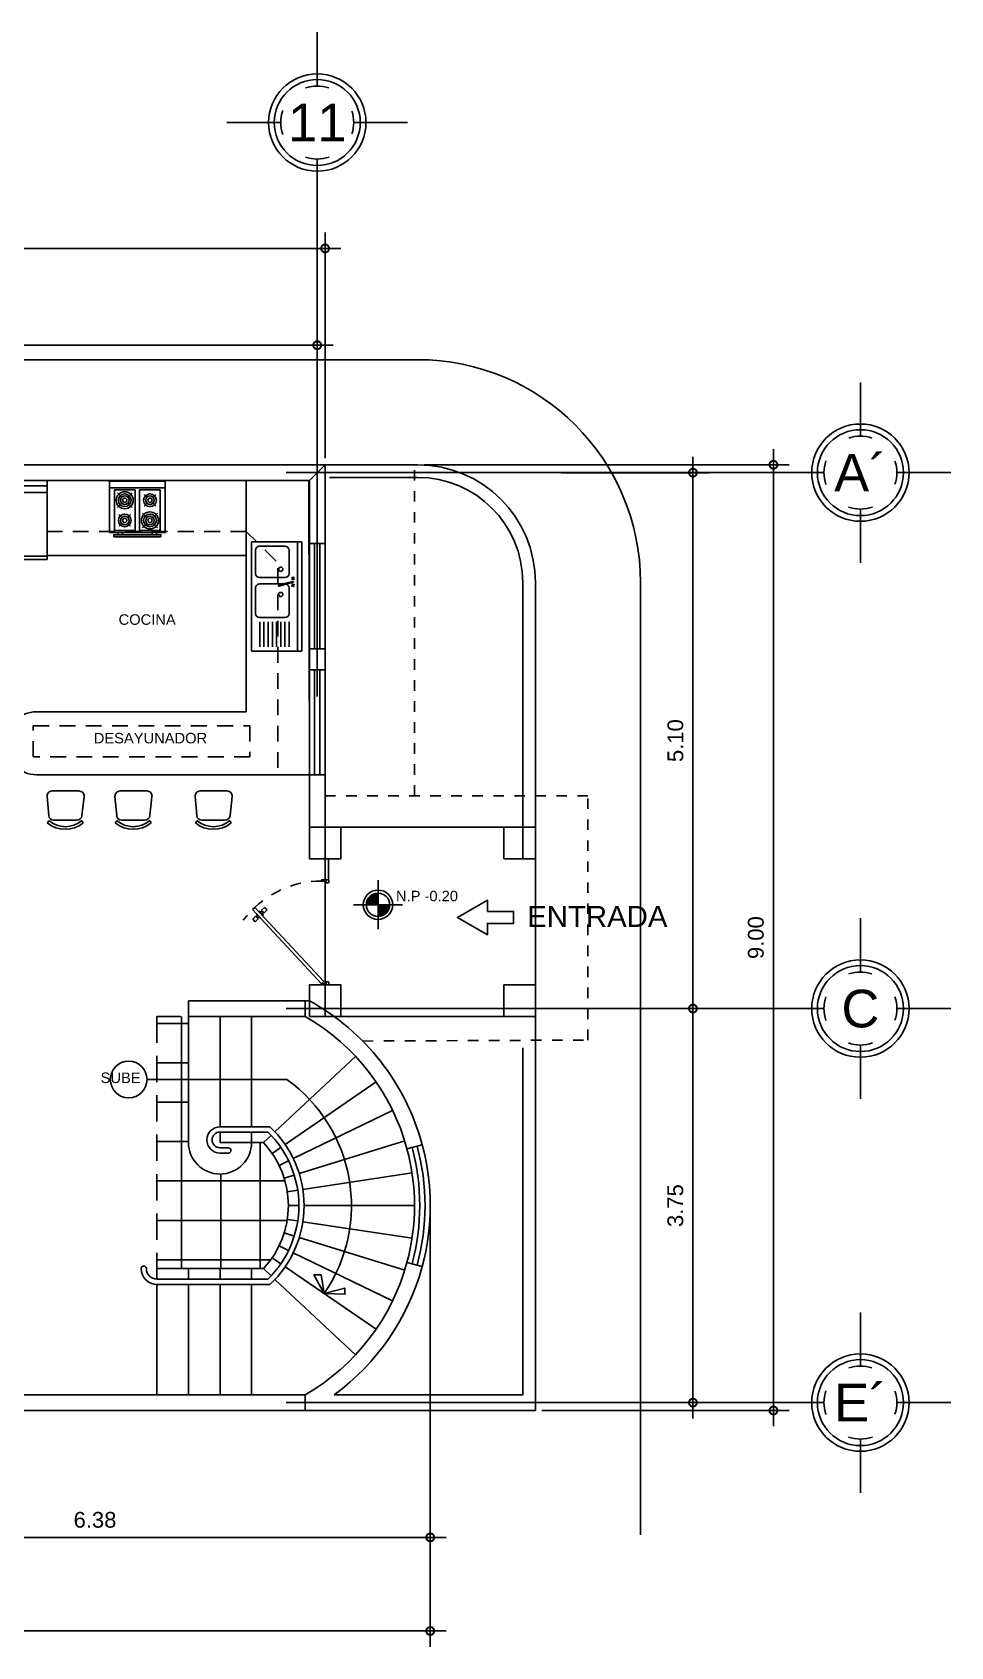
# Model space of a CAD drawing. Header units: inches. Extents: x -370 to 18, y -197 to 199.
# Drawn here: x -302.67 to -293.94, y 103.04 to 118.4 of the extents above; entities that cross this region are included whole.
import ezdxf
from ezdxf.enums import TextEntityAlignment as Align

# ---------------------------------------------------------------- set-up
doc = ezdxf.new("R2010")
doc.units = ezdxf.units.IN
doc.header["$MEASUREMENT"] = 0
doc.header["$PDMODE"] = 34
doc.header["$PDSIZE"] = 0.2
for name, pattern in [('CENTER2', [28.575, 19.05, -3.175, 3.175, -3.175]), ('DASHED', [0.75, 0.5, -0.25]), ('RAYITAS', [0.375, 0.25, -0.125])]:
    doc.linetypes.add(name, pattern=pattern)
for name, color, linetype in [('artefactos', 1, 'Continuous'), ('aux2', 194, 'Continuous'), ('MUEBLES', 7, 'Continuous')]:
    doc.layers.add(name, color=color, linetype=linetype)
doc.styles.get("Standard").update_dxf_attribs({"font": 'arial.ttf'})
doc.dimstyles.new('E100', dxfattribs={"dimtxt": 0.15, "dimasz": 0.15, "dimexe": 0.15, "dimexo": 0.0625, "dimgap": 0.09, "dimtad": 1, "dimzin": 0, "dimdsep": 46, "dimtxsty": 'Standard', "dimblk": 'DOTSMALL', "dimcen": 0.09, "dimdle": 0.15, "dimclrd": 1, "dimclre": 1, "dimclrt": 2, "dimazin": 0, "dimtfac": 1, "dimtofl": 0, "dimtmove": 1, "dimatfit": 1, "dimldrblk": 'OPEN90', "dimfxl": 1, "dimtolj": 1, "dimtzin": 0, "dimarcsym": 0})

# ---------------------------------------------------------------- blocks, each defined once
blk = doc.blocks.new('lp')
at = {"layer": 'artefactos', "color": 1}
for p, q in [((687.89, 606.665), (687.89, 605.365)), ((688.49, 606.665), (687.89, 606.665)), ((687.94, 606.665), (687.94, 605.365)), ((688.49, 605.365), (688.49, 606.665)), ((688.04, 606.215), (688.04, 605.915)), ((688.39, 606.265), (688.09, 606.265)), ((688.44, 605.915), (688.44, 606.215)), ((688.159, 605.892), (687.994, 605.844)), ((688.163, 605.876), (687.996, 605.835)), ((688.04, 605.465), (688.04, 605.74)), ((688.09, 605.79), (688.19, 605.79)), ((688.116, 605.865), (688.19, 605.865)), ((688.19, 605.865), (688.39, 605.865)), ((688.19, 605.79), (688.39, 605.79)), ((688.44, 605.74), (688.44, 605.465)), ((687.89, 605.365), (688.49, 605.365)), ((688.39, 605.415), (688.09, 605.415))]:
    blk.add_line(p, q, dxfattribs=at)
for centre, radius, start, end in [((688.09, 606.215), 0.05, 90, 180), ((688.39, 606.215), 0.05, 0, 90), ((688.09, 605.915), 0.05, 180, 250.9242), ((688.39, 605.915), 0.05, 270, 0), ((687.995, 605.84), 0.00485, 105, 285), ((688.09, 605.74), 0.05, 90, 180), ((688.161, 605.884), 0.00791, 282.4753, 107.5247), ((688.39, 605.74), 0.05, 0, 90), ((688.09, 605.465), 0.05, 180, 270), ((688.39, 605.465), 0.05, 270, 0)]:
    blk.add_arc(centre, radius, start, end, dxfattribs=at)
at = {"layer": 'aux2', "color": 1}
for p, q in [((688.04, 606.615), (688.04, 606.315)), ((688.04, 606.615), (688.04, 606.315)), ((688.04, 606.615), (688.04, 606.315)), ((688.04, 606.615), (688.04, 606.315)), ((688.09, 606.615), (688.09, 606.315)), ((688.14, 606.615), (688.14, 606.315)), ((688.19, 606.615), (688.19, 606.315)), ((688.24, 606.615), (688.24, 606.315)), ((688.29, 606.615), (688.29, 606.315)), ((688.34, 606.615), (688.34, 606.315)), ((688.39, 606.615), (688.39, 606.315)), ((687.988, 605.879), (687.98, 605.873)), ((687.988, 605.801), (687.98, 605.806)), ((687.991, 605.874), (687.983, 605.869)), ((687.991, 605.805), (687.983, 605.81)), ((687.984, 605.892), (687.989, 605.885)), ((687.984, 605.787), (687.989, 605.794)), ((687.988, 605.895), (687.993, 605.888)), ((687.988, 605.784), (687.993, 605.792)), ((687.997, 605.873), (688.002, 605.866)), ((687.997, 605.806), (688.002, 605.813)), ((688.007, 605.892), (687.999, 605.887)), ((688.007, 605.787), (687.999, 605.793)), ((688.001, 605.876), (688.006, 605.869)), ((688.001, 605.803), (688.006, 605.81)), ((688.01, 605.887), (688.002, 605.882)), ((688.01, 605.792), (688.002, 605.797))]:
    blk.add_line(p, q, dxfattribs=at)
for centre, radius in [((688.14, 605.99), 0.025), ((687.995, 605.88), 0.00381), ((687.995, 605.799), 0.00381), ((688.14, 605.69), 0.025)]:
    blk.add_circle(centre, radius, dxfattribs=at)
for centre, radius, start, end in [((687.982, 605.871), 0.00259, 125, 305), ((687.982, 605.808), 0.00259, 55, 235), ((687.986, 605.894), 0.00259, 35, 215), ((687.986, 605.786), 0.00259, 145, 325), ((687.984, 605.882), 0.0051, 312.2939, 27.7061), ((687.984, 605.797), 0.0051, 332.2939, 47.7061), ((687.993, 605.87), 0.0051, 42.2939, 117.7061), ((687.993, 605.809), 0.0051, 242.2939, 317.7061), ((687.997, 605.891), 0.0051, 222.2939, 297.7061), ((687.997, 605.788), 0.0051, 62.2939, 137.7061), ((688.006, 605.879), 0.0051, 132.2939, 207.7061), ((688.006, 605.801), 0.0051, 152.2939, 227.7061), ((688.004, 605.867), 0.00259, 215, 35), ((688.004, 605.812), 0.00259, 325, 145), ((688.008, 605.89), 0.00259, 305, 125), ((688.008, 605.79), 0.00259, 235, 55)]:
    blk.add_arc(centre, radius, start, end, dxfattribs=at)
blk = doc.blocks.new('silla_pl2')
at = {"layer": 'artefactos', "color": 2}
for p, q in [((-0.176, 0.054), (-0.156, 0.234)), ((-0.168, 0.304), (-0.155, 0.283)), ((0.111, 0.279), (-0.107, 0.279)), ((0.173, 0.304), (0.16, 0.283)), ((0.176, 0.053), (0.16, 0.234)), ((0.127, 0), (-0.127, 0))]:
    blk.add_line(p, q, dxfattribs=at)
for centre, radius, start, end in [((0.003, 0.098), 0.267, 50.3488, 129.5498), ((0.002, 0.097), 0.243, 49.7566, 130.2329), ((-0.107, 0.23), 0.0493, 90.0059, 174.5541), ((0.111, 0.23), 0.0493, 4.2606, 90.0059), ((-0.127, 0.049), 0.0493, 174.5541, 269.9224), ((0.127, 0.049), 0.0493, 269.9224, 4.2606)]:
    blk.add_arc(centre, radius, start, end, dxfattribs=at)
blk = doc.blocks.new('A$C78C0248E')
at = {"layer": 'artefactos', "color": 2}
for p, q in [((0.2442, 0.2627), (-0.3245, 0.2627)), ((-0.3245, 0.2627), (-0.3245, -0.1859)), ((0.2442, 0.2227), (-0.3245, 0.2227)), ((0.2442, 0.2627), (0.2442, -0.1859)), ((0.2442, -0.1659), (-0.3245, -0.1659)), ((0.2442, -0.1859), (-0.3245, -0.1859)), ((-0.1274, -0.1859), (-0.1274, -0.2059)), ((-0.0712, -0.1859), (-0.0712, -0.2059)), ((-0.0402, -0.1659), (-0.0402, -0.1859)), ((-0.0091, -0.1859), (-0.0091, -0.2059)), ((0.0471, -0.1859), (0.0471, -0.2059)), ((-0.0712, -0.2059), (-0.1274, -0.2059)), ((-0.0091, -0.2059), (0.0471, -0.2059))]:
    blk.add_line(p, q, dxfattribs=at)
blk = doc.blocks.new('*U41')
at = {"layer": 'artefactos', "color": 1}
for p, q in [((0.011, 0.034), (0.717, 0.69)), ((0.032, 0.013), (0.738, 0.668)), ((0.625, 0.689), (0.601, 0.665)), ((0.601, 0.665), (0.629, 0.637)), ((0.625, 0.689), (0.653, 0.661)), ((0.653, 0.661), (0.629, 0.637)), ((0.675, 0.653), (0.637, 0.615)), ((0.637, 0.615), (0.64, 0.612)), ((0.702, 0.626), (0.664, 0.588)), ((0.675, 0.653), (0.678, 0.65)), ((0.702, 0.626), (0.699, 0.629)), ((0.738, 0.668), (0.717, 0.69)), ((0.664, 0.588), (0.661, 0.591)), ((0.71, 0.604), (0.686, 0.58)), ((0.714, 0.552), (0.686, 0.58)), ((0.738, 0.576), (0.71, 0.604)), ((0.738, 0.576), (0.714, 0.552)), ((0, 0.031), (0, -0.031)), ((0.008, 0.034), (0.003, 0.034)), ((0.011, 0.034), (0.032, 0.013)), ((0.011, 0.031), (0.011, -0.011)), ((0.989, 0.031), (0.989, -0.011)), ((0.992, 0.034), (0.997, 0.034)), ((1, 0.031), (1, -0.031)), ((0.025, -0.034), (0.003, -0.034)), ((0.011, -0.011), (0.025, -0.011)), ((0.028, -0.014), (0.028, -0.031)), ((0.972, -0.014), (0.972, -0.031)), ((0.989, -0.011), (0.975, -0.011)), ((0.975, -0.034), (0.997, -0.034))]:
    blk.add_line(p, q, dxfattribs=at)
at = {"layer": 'artefactos', "color": 1, "linetype": 'RAYITAS', "ltscale": 0.15}
blk.add_arc((0.061, 0.034), 0.928, 0, 53.3291, dxfattribs=at)
at = {"layer": 'artefactos', "color": 1}
for centre, radius, start, end in [((0.624, 0.629), 0.0188, 310.968, 53.1574), ((0.661, 0.665), 0.0188, 216.8426, 319.032), ((0.714, 0.612), 0.0188, 130.968, 233.1574), ((0.678, 0.576), 0.0188, 36.8426, 139.032), ((0.003, 0.031), 0.003, 90, 180), ((0.008, 0.031), 0.003, 0, 90), ((0.992, 0.031), 0.003, 90, 180), ((0.997, 0.031), 0.003, 0, 90), ((0.003, -0.031), 0.003, 180, 270), ((0.025, -0.014), 0.003, 0, 90), ((0.025, -0.031), 0.003, 270, 0), ((0.975, -0.014), 0.003, 90, 180), ((0.975, -0.031), 0.003, 180, 270), ((0.997, -0.031), 0.003, 270, 0)]:
    blk.add_arc(centre, radius, start, end, dxfattribs=at)
blk = doc.blocks.new('EJE NORTE NUEVO')
at = {"color": 8}
for p, q in [((0, 3.252), (0, 3.764)), ((-0.347, 2.905), (-0.859, 2.905)), ((0.347, 2.905), (0.859, 2.905))]:
    blk.add_line(p, q, dxfattribs=at)
at = {"color": 2, "linetype": 'CENTER2'}
blk.add_line((0, 2.558), (0, -2.558), dxfattribs=at)
at = {"color": 8}
blk.add_circle((0, 2.905), 0.463, dxfattribs=at)
at = {"color": 4}
blk.add_circle((0, 2.905), 0.409, dxfattribs=at)
at = {"color": 8}
for start, end in [(71.4161, 108.5839), (160.6993, 199.2784), (341.7694, 18.2529), (251.0526, 288.9474)]:
    blk.add_arc((0, 2.905), 0.347, start, end, dxfattribs=at)
at = {"color": 4}
blk.add_attdef('A', text='', height=0.358, dxfattribs=at).set_placement((0, 2.905), align=Align.MIDDLE_CENTER)
blk = doc.blocks.new('_DotSmall')
at = {"color": 0, "linetype": 'ByBlock', "const_width": 0.5}
blk.add_lwpolyline([(-0.0625, 0, 1), (0.0625, 0, 1)], format="xyb", close=True, dxfattribs=at)
blk = doc.blocks.new('*D77')
at = {"color": 1, "lineweight": -2, "transparency": 16777216}
for p, q in [((-306.414, 114.347), (-306.414, 115.572)), ((-299.964, 114.347), (-299.964, 115.572)), ((-306.564, 115.422), (-299.814, 115.422))]:
    blk.add_line(p, q, dxfattribs=at)
at = {"layer": 'DEFPOINTS', "color": 0, "transparency": 16777216}
for p in [(-299.964, 115.422), (-306.414, 114.284), (-299.964, 114.284)]:
    blk.add_point(p, dxfattribs=at)
at = {"color": 1, "lineweight": -2, "transparency": 16777216, "xscale": 0.15, "yscale": 0.15, "zscale": 0.15, "rotation": 180}
blk.add_blockref('_DotSmall', (-306.414, 115.422), dxfattribs=at)
at = {"color": 1, "lineweight": -2, "transparency": 16777216, "xscale": 0.15, "yscale": 0.15, "zscale": 0.15}
blk.add_blockref('_DotSmall', (-299.964, 115.422), dxfattribs=at)
at = {"color": 2, "transparency": 16777216, "insert": (-303.189, 115.589), "char_height": 0.15, "attachment_point": 5}
blk.add_mtext('\\A1;6.45', dxfattribs=at)
blk = doc.blocks.new('_Open90')
at = {"color": 0, "linetype": 'ByBlock', "lineweight": -2}
for p, q in [((0, 0), (-1, 0)), ((-0.5, 0.5), (0, 0)), ((0, 0), (-0.5, -0.5))]:
    blk.add_line(p, q, dxfattribs=at)
blk = doc.blocks.new('*D78')
at = {"color": 1, "lineweight": -2, "transparency": 16777216}
for p, q in [((-316.889, 114.347), (-316.889, 116.493)), ((-299.889, 114.347), (-299.889, 116.493)), ((-317.039, 116.343), (-299.739, 116.343))]:
    blk.add_line(p, q, dxfattribs=at)
at = {"layer": 'DEFPOINTS', "color": 0, "transparency": 16777216}
for p in [(-299.889, 116.343), (-316.889, 114.284), (-299.889, 114.284)]:
    blk.add_point(p, dxfattribs=at)
at = {"color": 1, "lineweight": -2, "transparency": 16777216, "xscale": 0.15, "yscale": 0.15, "zscale": 0.15, "rotation": 180}
blk.add_blockref('_DotSmall', (-316.889, 116.343), dxfattribs=at)
at = {"color": 1, "lineweight": -2, "transparency": 16777216, "xscale": 0.15, "yscale": 0.15, "zscale": 0.15}
blk.add_blockref('_DotSmall', (-299.889, 116.343), dxfattribs=at)
at = {"color": 2, "transparency": 16777216, "insert": (-308.389, 116.51), "char_height": 0.15, "attachment_point": 5}
blk.add_mtext('\\A1;17.00', dxfattribs=at)
blk = doc.blocks.new('*D85')
at = {"color": 1, "lineweight": -2, "transparency": 16777216}
for p, q in [((-298.889, 107.172), (-298.889, 103.036)), ((-316.889, 105.222), (-316.889, 103.036)), ((-317.039, 103.186), (-298.739, 103.186))]:
    blk.add_line(p, q, dxfattribs=at)
at = {"layer": 'DEFPOINTS', "color": 0, "transparency": 16777216}
for p in [(-298.889, 107.234), (-316.889, 105.284), (-298.889, 103.186)]:
    blk.add_point(p, dxfattribs=at)
at = {"color": 1, "lineweight": -2, "transparency": 16777216, "xscale": 0.15, "yscale": 0.15, "zscale": 0.15, "rotation": 180}
blk.add_blockref('_DotSmall', (-316.889, 103.186), dxfattribs=at)
at = {"color": 1, "lineweight": -2, "transparency": 16777216, "xscale": 0.15, "yscale": 0.15, "zscale": 0.15}
blk.add_blockref('_DotSmall', (-298.889, 103.186), dxfattribs=at)
at = {"color": 2, "transparency": 16777216, "insert": (-307.889, 103.353), "char_height": 0.15, "attachment_point": 5}
blk.add_mtext('\\A1;18.00', dxfattribs=at)
blk = doc.blocks.new('*D86')
at = {"color": 1, "lineweight": -2, "transparency": 16777216}
for p, q in [((-305.267, 105.222), (-305.267, 103.927)), ((-298.889, 105.222), (-298.889, 103.927)), ((-305.417, 104.077), (-298.739, 104.077))]:
    blk.add_line(p, q, dxfattribs=at)
at = {"layer": 'DEFPOINTS', "color": 0, "transparency": 16777216}
for p in [(-305.267, 105.284), (-298.889, 105.284), (-298.889, 104.077)]:
    blk.add_point(p, dxfattribs=at)
at = {"color": 1, "lineweight": -2, "transparency": 16777216, "xscale": 0.15, "yscale": 0.15, "zscale": 0.15, "rotation": 180}
blk.add_blockref('_DotSmall', (-305.267, 104.077), dxfattribs=at)
at = {"color": 1, "lineweight": -2, "transparency": 16777216, "xscale": 0.15, "yscale": 0.15, "zscale": 0.15}
blk.add_blockref('_DotSmall', (-298.889, 104.077), dxfattribs=at)
at = {"color": 2, "transparency": 16777216, "insert": (-302.078, 104.243), "char_height": 0.15, "attachment_point": 5}
blk.add_mtext('\\A1;6.38', dxfattribs=at)
blk = doc.blocks.new('*D92')
at = {"color": 1, "lineweight": -2, "transparency": 16777216}
for p, q in [((-296.39, 114.359), (-296.39, 108.959)), ((-297.639, 114.209), (-296.24, 114.209)), ((-297.639, 109.109), (-296.24, 109.109))]:
    blk.add_line(p, q, dxfattribs=at)
at = {"layer": 'DEFPOINTS', "color": 0, "transparency": 16777216}
for p in [(-297.702, 114.209), (-297.702, 109.109), (-296.39, 109.109)]:
    blk.add_point(p, dxfattribs=at)
at = {"color": 1, "lineweight": -2, "transparency": 16777216, "xscale": 0.15, "yscale": 0.15, "zscale": 0.15}
for p, rotation in [((-296.39, 114.209), 90), ((-296.39, 109.109), 270)]:
    blk.add_blockref('_DotSmall', p, dxfattribs=dict(at, rotation=rotation))
at = {"color": 2, "transparency": 16777216, "insert": (-296.556, 111.659), "char_height": 0.15, "attachment_point": 5, "rotation": 90}
blk.add_mtext('\\A1;5.10', dxfattribs=at)
blk = doc.blocks.new('*D93')
at = {"color": 1, "lineweight": -2, "transparency": 16777216}
for p, q in [((-296.39, 109.259), (-296.39, 105.209)), ((-297.639, 109.109), (-296.24, 109.109)), ((-296.826, 105.359), (-296.24, 105.359))]:
    blk.add_line(p, q, dxfattribs=at)
at = {"layer": 'DEFPOINTS', "color": 0, "transparency": 16777216}
for p in [(-297.702, 109.109), (-296.889, 105.359), (-296.39, 105.359)]:
    blk.add_point(p, dxfattribs=at)
at = {"color": 1, "lineweight": -2, "transparency": 16777216, "xscale": 0.15, "yscale": 0.15, "zscale": 0.15}
for p, rotation in [((-296.39, 109.109), 90), ((-296.39, 105.359), 270)]:
    blk.add_blockref('_DotSmall', p, dxfattribs=dict(at, rotation=rotation))
at = {"color": 2, "transparency": 16777216, "insert": (-296.557, 107.234), "char_height": 0.15, "attachment_point": 5, "rotation": 90}
blk.add_mtext('\\A1;3.75', dxfattribs=at)
blk = doc.blocks.new('*D94')
at = {"color": 1, "lineweight": -2, "transparency": 16777216}
for p, q in [((-295.624, 105.134), (-295.624, 114.434)), ((-298.946, 114.284), (-295.474, 114.284)), ((-297.826, 105.284), (-295.474, 105.284))]:
    blk.add_line(p, q, dxfattribs=at)
at = {"layer": 'DEFPOINTS', "color": 0, "transparency": 16777216}
for p in [(-299.009, 114.284), (-295.624, 114.284), (-297.889, 105.284)]:
    blk.add_point(p, dxfattribs=at)
at = {"color": 1, "lineweight": -2, "transparency": 16777216, "xscale": 0.15, "yscale": 0.15, "zscale": 0.15}
for p, rotation in [((-295.624, 114.284), 90), ((-295.624, 105.284), 270)]:
    blk.add_blockref('_DotSmall', p, dxfattribs=dict(at, rotation=rotation))
at = {"color": 2, "transparency": 16777216, "insert": (-295.791, 109.784), "char_height": 0.15, "attachment_point": 5, "rotation": 90}
blk.add_mtext('\\A1;9.00', dxfattribs=at)
blk = doc.blocks.new('A$C01451027')
h = blk.add_hatch(color=256)
h.dxf.hatch_style = 1
h.paths.add_polyline_path([(-0.111, 0), (0, 0), (0, 0.111, 0.414214)])
h = blk.add_hatch(color=256)
h.dxf.hatch_style = 1
h.paths.add_polyline_path([(0, 0), (0, -0.111, 0.414214), (0.111, 0)])
at = {"color": 2}
for p, q in [((0, -0.233), (0, 0.233)), ((-0.233, 0), (0.233, 0))]:
    blk.add_line(p, q, dxfattribs=at)
blk.add_circle((0, 0), 0.14, dxfattribs=at)
at = {"color": 3}
blk.add_circle((0, 0), 0.111, dxfattribs=at)
blk = doc.blocks.new('cocina_pl2')
at = {"layer": 'artefactos', "color": 1}
for p, q in [((0, -0.061), (0.53, -0.061)), ((0.116, -0.151), (0.075, -0.11)), ((0.174, -0.151), (0.215, -0.11)), ((0.356, -0.151), (0.329, -0.124)), ((0.414, -0.151), (0.441, -0.124)), ((0.075, -0.25), (0.116, -0.209)), ((0.215, -0.25), (0.174, -0.209)), ((0.356, -0.343), (0.315, -0.302)), ((0.329, -0.236), (0.356, -0.209)), ((0.441, -0.236), (0.414, -0.209)), ((0.414, -0.343), (0.455, -0.302)), ((0.116, -0.343), (0.089, -0.316)), ((0.089, -0.428), (0.116, -0.401)), ((0.174, -0.343), (0.201, -0.316)), ((0.201, -0.428), (0.174, -0.401)), ((0.315, -0.442), (0.356, -0.401)), ((0.455, -0.442), (0.414, -0.401)), ((0.082, -0.488), (0.082, -0.508)), ((0.123, -0.508), (0.123, -0.488)), ((0.407, -0.508), (0.407, -0.488)), ((0.448, -0.488), (0.448, -0.508))]:
    blk.add_line(p, q, dxfattribs=at)
for points in [[(0, -0.488), (0, 0), (0.53, 0), (0.53, -0.488)], [(0.047, -0.082), (0.244, -0.082), (0.244, -0.467), (0.047, -0.467)], [(0.483, -0.082), (0.285, -0.082), (0.285, -0.467), (0.483, -0.467)], [(0.041, -0.528), (0.041, -0.508), (0.489, -0.508), (0.489, -0.528)]]:
    blk.add_lwpolyline(points, close=True, dxfattribs=at)
for centre, radius in [((0.145, -0.18), 0.0813), ((0.385, -0.18), 0.061), ((0.385, -0.372), 0.0813), ((0.145, -0.372), 0.061)]:
    blk.add_circle(centre, radius, dxfattribs=at)
at = {"layer": 'aux2', "color": 1, "linetype": 'Continuous'}
for centre, radius in [((0.145, -0.18), 0.061), ((0.145, -0.18), 0.0406), ((0.385, -0.18), 0.0406), ((0.145, -0.18), 0.0203), ((0.385, -0.18), 0.0203), ((0.145, -0.372), 0.0406), ((0.145, -0.372), 0.0203), ((0.385, -0.372), 0.061), ((0.385, -0.372), 0.0406), ((0.385, -0.372), 0.0203)]:
    blk.add_circle(centre, radius, dxfattribs=at)

msp = doc.modelspace()

# ---------------------------------------------------------------- hatches: boundary and pattern name
at = {"transparency": 33554610}
h = msp.add_hatch(dxfattribs=at)
h.set_pattern_fill('NET', color=8, scale=3)
h.set_pattern_definition([(0, (-13.25687, 55.71794), (0, 0.375), []), (90, (-13.25687, 55.71794), (-0.375, 2e-17), [])])
h.paths.add_polyline_path([(-301.48881, 106.63411), (-300.47571, 106.63411, 0.39483543), (-300.47571, 107.83411), (-300.58881, 107.83411, -1), (-301.18881, 107.83411), (-301.18881, 109.03411), (-301.48881, 109.03411)])

# ---------------------------------------------------------------- linework, layer by layer
at = {"color": 8}
for p, q in [((-299.00881, 115.28411), (-318.76555, 115.28411)), ((-296.88881, 113.16411), (-296.88881, 104.10157)), ((-301.48881, 105.43411), (-301.48881, 106.48411))]:
    msp.add_line(p, q, dxfattribs=at)
at = {"color": 4}
for p, q in [((-299.88881, 114.28411), (-303.46662, 114.28411)), ((-299.88881, 114.28411), (-299.88881, 113.53411)), ((-300.03881, 114.13411), (-303.46662, 114.13411)), ((-300.03881, 114.13411), (-300.03881, 113.53411)), ((-300.03881, 113.53411), (-299.88881, 113.53411)), ((-300.03881, 112.53411), (-300.03881, 112.33411)), ((-300.03881, 112.53411), (-299.88881, 112.53411)), ((-299.88881, 112.53411), (-299.88881, 112.33411)), ((-300.03881, 112.33411), (-299.88881, 112.33411)), ((-300.03881, 111.33411), (-300.03881, 110.83411)), ((-300.03881, 111.33411), (-299.88881, 111.33411)), ((-299.88881, 111.33411), (-299.88881, 110.83411)), ((-301.18881, 109.18411), (-300.03881, 109.18411)), ((-301.18881, 109.18411), (-301.18881, 109.03411)), ((-300.07824, 109.03411), (-301.18881, 109.03411)), ((-298.96545, 107.81348), (-299.11029, 107.77448)), ((-298.96545, 106.65475), (-299.11029, 106.69375)), ((-305.19162, 105.43411), (-300.07824, 105.43411)), ((-299.80362, 105.43411), (-298.00881, 105.43411)), ((-316.88881, 105.28411), (-297.88881, 105.28411))]:
    msp.add_line(p, q, dxfattribs=at)
for p, q in [((-300.03881, 114.13411), (-299.88881, 114.28411)), ((-300.07824, 109.03411), (-300.07824, 109.18411)), ((-300.07824, 105.43411), (-300.07824, 105.28411))]:
    msp.add_line(p, q)
at = {"color": 2}
for p, q in [((-299.88881, 114.28411), (-299.00881, 114.28411)), ((-299.84575, 114.16411), (-299.00881, 114.16411)), ((-300.63881, 111.93411), (-300.63881, 114.13411)), ((-299.98881, 112.53411), (-299.98881, 113.53411)), ((-299.93881, 112.53411), (-299.93881, 113.53411)), ((-298.00881, 113.16411), (-298.00881, 110.53411)), ((-297.88881, 113.16411), (-297.88881, 110.23411)), ((-299.98881, 111.33411), (-299.98881, 112.33411)), ((-299.93881, 111.33411), (-299.93881, 112.33411)), ((-301.18881, 107.83411), (-301.18881, 109.03411)), ((-300.88881, 107.98411), (-300.88881, 109.03411)), ((-300.58881, 107.98411), (-300.58881, 109.03411)), ((-297.88881, 109.03411), (-297.88881, 105.28411)), ((-300.36617, 107.93659), (-299.5994, 108.65392)), ((-298.00881, 108.73411), (-298.00881, 105.43411)), ((-300.26938, 107.81613), (-299.40377, 108.41046)), ((-300.19174, 107.68253), (-299.24684, 108.14043)), ((-300.88881, 107.83411), (-300.88881, 107.93411)), ((-300.58881, 107.83411), (-300.58881, 107.93411)), ((-300.47571, 107.83411), (-300.40268, 107.90243)), ((-300.47571, 107.83411), (-300.88881, 107.83411)), ((-300.39304, 107.73123), (-300.3106, 107.78783)), ((-300.13499, 107.53881), (-299.13215, 107.84994)), ((-300.32672, 107.61712), (-300.23673, 107.66073)), ((-300.10042, 107.3882), (-299.06228, 107.54555)), ((-300.27825, 107.49436), (-300.18274, 107.52399)), ((-300.24873, 107.36572), (-300.14986, 107.38071)), ((-300.24873, 107.1025), (-300.14986, 107.08752)), ((-300.23881, 107.23411), (-300.13881, 107.23411)), ((-300.08881, 107.23411), (-299.03881, 107.23411)), ((-300.27825, 106.97387), (-300.18274, 106.94424)), ((-300.10042, 107.08003), (-299.06228, 106.92268)), ((-300.32672, 106.85111), (-300.23673, 106.8075)), ((-300.19174, 106.78569), (-299.24684, 106.32779)), ((-300.13499, 106.92942), (-299.13215, 106.61828)), ((-300.47571, 106.63411), (-301.48881, 106.63411)), ((-301.48881, 106.63411), (-301.48881, 106.53411)), ((-301.18881, 106.63411), (-301.18881, 106.53411)), ((-300.88881, 106.63411), (-300.88881, 106.53411)), ((-300.58881, 106.63411), (-300.58881, 106.53411)), ((-300.47571, 106.63411), (-300.40268, 106.5658)), ((-300.39304, 106.737), (-300.3106, 106.6804)), ((-300.26938, 106.65209), (-299.40377, 106.05777)), ((-301.48881, 106.48411), (-301.48881, 105.43411)), ((-301.18881, 106.48411), (-301.18881, 105.43411)), ((-300.88881, 106.48411), (-300.88881, 105.43411)), ((-300.58881, 106.48411), (-300.58881, 105.43411)), ((-300.36617, 106.53164), (-299.5994, 105.81431))]:
    msp.add_line(p, q, dxfattribs=at)
at = {"color": 8, "linetype": 'RAYITAS', "ltscale": 0.3}
msp.add_line((-299.03881, 111.13411), (-299.03881, 114.27767), dxfattribs=at)
at = {"color": 8, "linetype": 'DASHED', "ltscale": 0.3}
for p, q in [((-300.63881, 113.65055), (-302.5323, 113.65055)), ((-300.63881, 113.65055), (-300.33881, 113.35055)), ((-300.33881, 111.40055), (-300.33881, 113.35055))]:
    msp.add_line(p, q, dxfattribs=at)
at = {"color": 1}
for p, q in [((-300.03881, 112.53411), (-300.03881, 113.53411)), ((-299.88881, 112.53411), (-299.88881, 113.53411)), ((-300.03881, 111.33411), (-300.03881, 112.33411)), ((-299.88881, 111.33411), (-299.88881, 112.33411))]:
    msp.add_line(p, q, dxfattribs=at)
at = {"color": 8, "linetype": 'DASHED', "ltscale": 0.5}
for p in [(-301.48881, 106.53411), (-300.88881, 109.03411)]:
    msp.add_line(p, (-301.48881, 109.03411), dxfattribs=at)
at = {"color": 3}
for p, q in [((-300.41364, 107.98411), (-300.88881, 107.98411)), ((-300.4337, 107.93411), (-300.88881, 107.93411)), ((-300.80956, 107.78411), (-300.88881, 107.78411)), ((-300.80956, 107.73411), (-300.88881, 107.73411)), ((-301.58881, 106.63411), (-301.58881, 106.63411)), ((-300.4337, 106.53411), (-301.48881, 106.53411)), ((-300.41364, 106.48411), (-301.48881, 106.48411))]:
    msp.add_line(p, q, dxfattribs=at)
at = {"color": 2}
msp.add_lwpolyline([(-300.03881, 111.33411), (-302.63229, 111.33411, -1), (-302.63229, 111.93411), (-300.63881, 111.93411), (-300.63881, 113.42076), (-302.5323, 113.42076), (-302.5323, 114.13411), (-300.0425, 114.13411), (-300.03881, 111.33411)], format="xyb", dxfattribs=at)
at = {"color": 8, "linetype": 'RAYITAS', "ltscale": 0.3}
msp.add_lwpolyline([(-299.53065, 108.80014), (-299.53065, 108.80014), (-297.38881, 108.80911), (-297.38881, 111.13411), (-299.88881, 111.13411), (-299.88881, 111.13411)], dxfattribs=at)
at = {"color": 1}
msp.add_lwpolyline([(-297.88881, 110.83411), (-299.88881, 110.83411), (-299.88881, 109.03411), (-297.88881, 109.03411)], close=True, dxfattribs=at)
at = {"color": 2}
msp.add_lwpolyline([(-299.88881, 110.53411), (-299.85806, 110.53411), (-299.85806, 110.33411), (-299.88881, 110.33411)], close=True, dxfattribs=at)
at = {"color": 8}
for points in [[(-301.58315, 108.43411), (-300.25379, 108.43411)], [(-299.89841, 106.39738), (-299.99494, 106.574), (-299.92668, 106.574), (-299.89841, 106.39738), (-299.70074, 106.44709), (-299.70074, 106.39068), (-299.89841, 106.39738)]]:
    msp.add_lwpolyline(points, dxfattribs=at)
at = {"color": 1}
msp.add_circle((-301.75783, 108.43411), 0.17468, dxfattribs=at)
at = {"color": 8}
for centre, radius, start, end in [((-299.00881, 113.16411), 2.12, 0, 90), ((-301.11707, 107.23411), 1.47826, 325.52662, 54.268708)]:
    msp.add_arc(centre, radius, start, end, dxfattribs=at)
at = {"color": 2}
for centre, radius, start, end in [((-299.00881, 113.16411), 1.12, 0, 90), ((-299.00881, 113.16411), 1, 0, 90), ((-300.88881, 107.83411), 0.3, 180, 0), ((-301.11707, 107.23411), 0.87826, 316.908275, 43.091725), ((-301.11707, 107.23411), 2.12826, 344.929507, 15.070493), ((-301.11707, 107.23411), 2.17826, 344.929507, 15.070493)]:
    msp.add_arc(centre, radius, start, end, dxfattribs=at)
at = {"color": 4}
for radius, start, end in [(2.22826, 15.070493, 61.059412), (2.07826, 15.070493, 60.009556), (2.07826, 299.990444, 344.929507), (2.22826, 306.117987, 344.929507)]:
    msp.add_arc((-301.11707, 107.23411), radius, start, end, dxfattribs=at)
at = {"color": 3}
for centre, radius, start, end in [((-300.88881, 107.85911), 0.125, 90, 270), ((-300.88881, 107.85911), 0.075, 90, 270), ((-301.11707, 107.23411), 0.97826, 314.311253, 45.688747), ((-301.11707, 107.23411), 1.02826, 313.16498, 46.83502), ((-300.80956, 107.75911), 0.025, 270, 90), ((-301.61381, 106.63411), 0.025, 0, 180), ((-301.48881, 106.63411), 0.15, 180, 270), ((-301.48881, 106.63411), 0.1, 180, 270)]:
    msp.add_arc(centre, radius, start, end, dxfattribs=at)
at = {"color": 1}
for radius in [2.07826, 2.22826]:
    msp.add_arc((-301.11707, 107.23411), radius, 344.929507, 15.070493, dxfattribs=at)
at = {"layer": 'MUEBLES', "color": 2}
for p, q in [((-300.63881, 111.93411), (-302.63229, 111.93411)), ((-300.03881, 111.33411), (-302.63229, 111.33411))]:
    msp.add_line(p, q, dxfattribs=at)
at = {"layer": 'MUEBLES', "color": 8, "linetype": 'DASHED', "ltscale": 0.3}
msp.add_lwpolyline([(-300.60385, 111.8011), (-300.60385, 111.50388), (-302.66503, 111.50388), (-302.66503, 111.8011)], close=True, dxfattribs=at)
at = {"layer": 'MUEBLES', "color": 5}
for points in [[(-300.03881, 110.53411), (-299.73881, 110.53411), (-299.73881, 110.83411), (-300.03881, 110.83411)], [(-298.18881, 110.53411), (-297.88881, 110.53411), (-297.88881, 110.83411), (-298.18881, 110.83411)], [(-300.03881, 109.03411), (-299.73881, 109.03411), (-299.73881, 109.33411), (-300.03881, 109.33411)], [(-298.18881, 109.03411), (-297.88881, 109.03411), (-297.88881, 109.33411), (-298.18881, 109.33411)]]:
    msp.add_lwpolyline(points, close=True, dxfattribs=at)
at = {"layer": 'MUEBLES', "color": 2}
msp.add_lwpolyline([(-298.34506, 110.03345), (-298.09679, 110.03345), (-298.09679, 109.91876), (-298.34506, 109.91876), (-298.34506, 109.81147), (-298.63022, 109.97611), (-298.34506, 110.14074), (-298.34506, 110.03345)], dxfattribs=at)
msp.add_arc((-302.63229, 111.63411), 0.3, 90, 270, dxfattribs=at)

# ---------------------------------------------------------------- block references
msp.add_blockref('EJE NORTE NUEVO', (-299.96381, 114.63592)).add_auto_attribs({'A': '11'})
ref = msp.add_blockref('EJE NORTE NUEVO', (-297.70193, 114.20911), dxfattribs=dict(xscale=-1, rotation=270))
ref.add_attrib('A', 'A´', dxfattribs={"color": 4, "height": 0.35811}).set_placement((-294.79679, 114.20911), align=Align.MIDDLE_CENTER)
msp.add_blockref('A$C01451027', (-299.38594, 110.09694))
ref = msp.add_blockref('EJE NORTE NUEVO', (-297.70193, 109.10911), dxfattribs=dict(xscale=-1, rotation=270))
ref.add_attrib('A', 'C', dxfattribs={"color": 4, "height": 0.35811}).set_placement((-294.79679, 109.10911), align=Align.MIDDLE_CENTER)
ref = msp.add_blockref('EJE NORTE NUEVO', (-297.70193, 105.35911), dxfattribs=dict(xscale=-1, rotation=270))
ref.add_attrib('A', 'E´', dxfattribs={"color": 4, "height": 0.35811}).set_placement((-294.79679, 105.35911), align=Align.MIDDLE_CENTER)
at = {"layer": 'artefactos'}
msp.add_blockref('cocina_pl2', (-301.9401, 114.1266), dxfattribs=at)
at = {"layer": 'artefactos', "rotation": 90}
msp.add_blockref('*U41', (-299.88881, 109.33411), dxfattribs=at)
at = {"layer": 'MUEBLES', "color": 2, "xscale": 1.56056294117736, "yscale": 1.56056294117736, "zscale": 1.56056294117736}
msp.add_blockref('A$C78C0248E', (-302.91347, 113.67343), dxfattribs=at)
at = {"layer": 'MUEBLES', "xscale": 0.8000000000000114, "yscale": 0.8000000000000114, "zscale": 0.8000000000000114, "rotation": 180}
msp.add_blockref('lp', (250.20131, 597.84204), dxfattribs=at)
at = {"layer": 'MUEBLES', "rotation": 180}
for p in [(-302.35826, 111.18007), (-301.71187, 111.18007), (-300.94971, 111.18007)]:
    msp.add_blockref('silla_pl2', p, dxfattribs=at)

# ---------------------------------------------------------------- texts
at = {"color": 2}
for s, insert, char_height, attachment_point in [('COCINA', (-301.31034, 112.75972), 0.1, 9), ('ENTRADA', (-297.96709, 110.08614), 0.2, 1), ('SUBE', (-302.02462, 108.39899), 0.1, 7)]:
    msp.add_mtext(s, dxfattribs=dict(at, insert=insert, char_height=char_height, attachment_point=attachment_point))
at = {"layer": 'MUEBLES', "color": 2}
msp.add_text('N.P -0.20', height=0.1, dxfattribs=at).set_placement((-299.21495, 110.13016))
at = {"layer": 'MUEBLES', "color": 2, "insert": (-301.01107, 111.63141), "char_height": 0.1, "attachment_point": 9}
msp.add_mtext('DESAYUNADOR', dxfattribs=at)

# ---------------------------------------------------------------- dimensions: what is measured, and where the dimension line sits
for base, p1, p2, picture, middle in [((-299.88881, 116.34344), (-316.88881, 114.28411), (-299.88881, 114.28411), '*D78', (-308.38881, 116.51003)), ((-299.96381, 115.42196), (-306.41381, 114.28411), (-299.96381, 114.28411), '*D77', (-303.18881, 115.58855)), ((-298.88881, 103.18624), (-316.88881, 105.28411), (-298.88881, 107.23411), '*D85', (-307.88881, 103.35283)), ((-298.88881, 104.07674), (-305.26662, 105.28411), (-298.88881, 105.28411), '*D86', (-302.07771, 104.24338))]:
    dim = msp.add_linear_dim(base=base, p1=p1, p2=p2, dimstyle='E100')
    dim.commit()
    dim.dimension.update_dxf_attribs({"geometry": picture, "text_midpoint": middle})
for base, p1, p2, picture, middle in [((-295.62441, 114.28411), (-297.88881, 105.28411), (-299.00881, 114.28411), '*D94', (-295.791, 109.78411)), ((-296.38988, 109.10911), (-297.70193, 114.20911), (-297.70193, 109.10911), '*D92', (-296.55646, 111.65911)), ((-296.38988, 105.35911), (-297.70193, 109.10911), (-296.88881, 105.35911), '*D93', (-296.55652, 107.23411))]:
    dim = msp.add_linear_dim(base=base, p1=p1, p2=p2, angle=90, dimstyle='E100')
    dim.commit()
    dim.dimension.update_dxf_attribs({"geometry": picture, "text_midpoint": middle})

doc.saveas('drawing.dxf')
